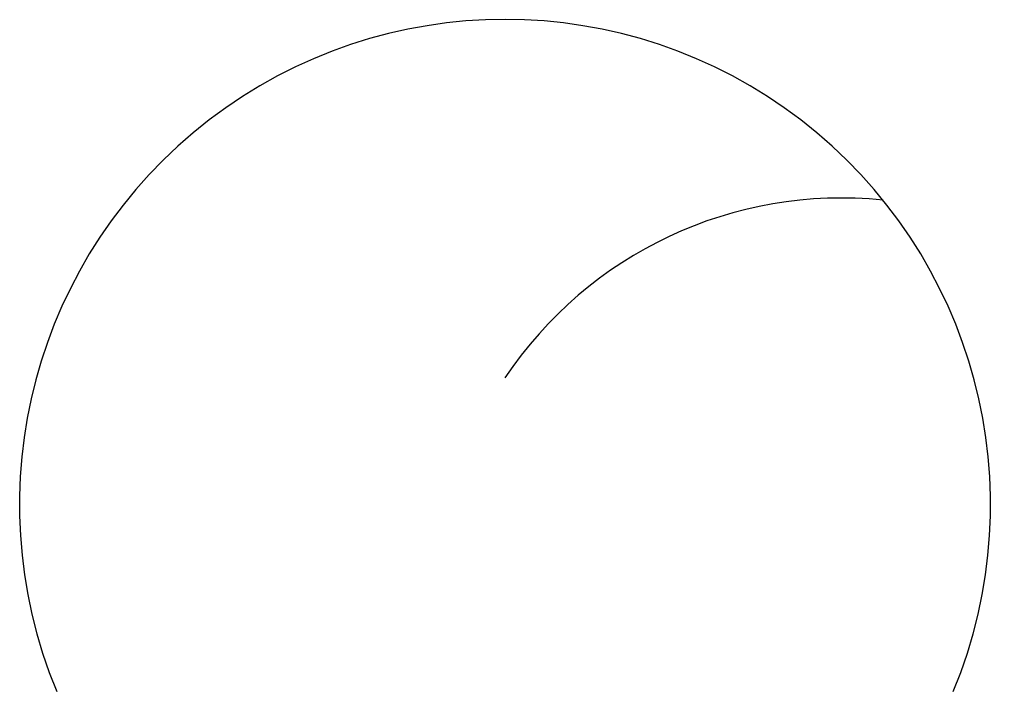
# Model space of a CAD drawing. Header units: millimetres. Extents: x 4.2 to 25.8, y 5 to 20.
import ezdxf

# ---------------------------------------------------------------- set-up
doc = ezdxf.new("R2010")
doc.units = ezdxf.units.MM
doc.layers.get('0').update_dxf_attribs({"lineweight": 25})

msp = doc.modelspace()

# ---------------------------------------------------------------- linework, layer by layer
for centre, radius, start, end in [((15, 9.167), 10.833, 337.3801, 202.6199), ((22.5, 7), 9.014, 84.0497, 146.3099)]:
    msp.add_arc(centre, radius, start, end)

doc.saveas('drawing.dxf')
